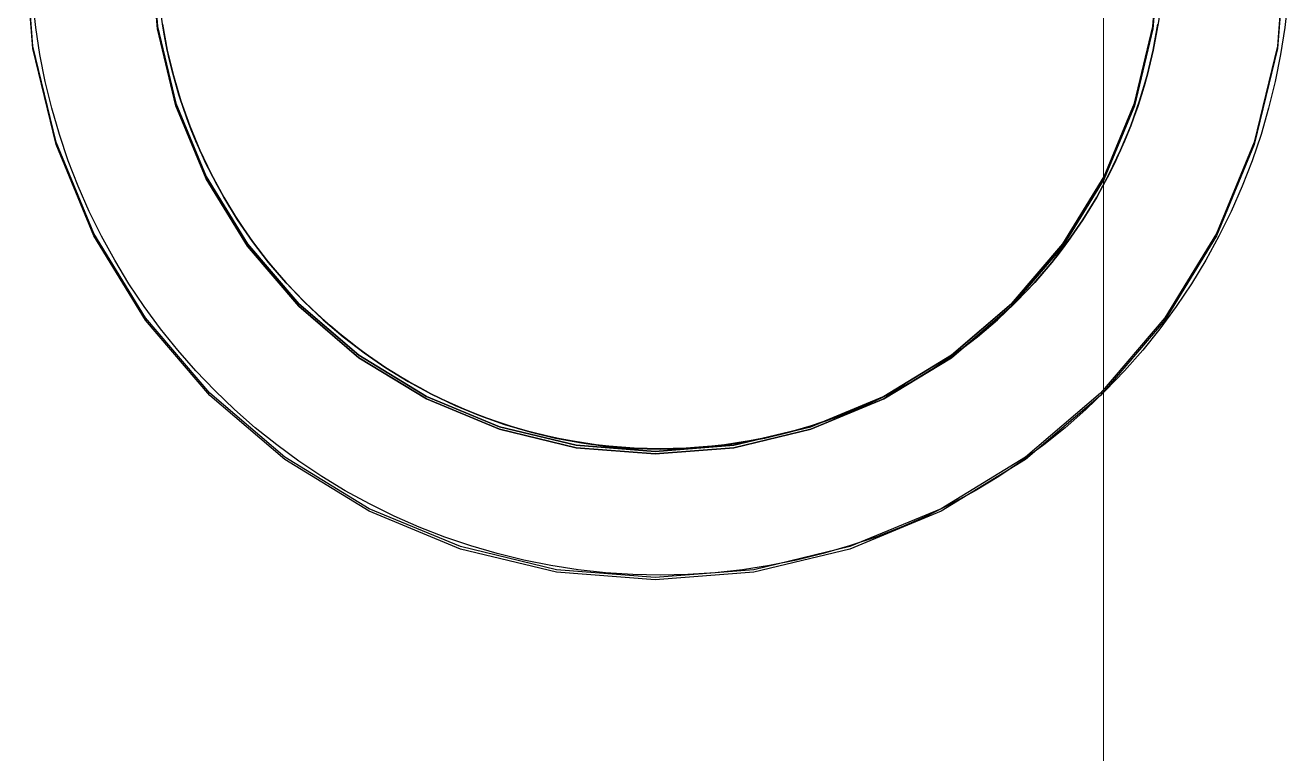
# Model space of a CAD drawing. Header units: millimetres. Extents: x 0 to 59350, y 0 to 29700.
# Drawn here: x 27087.71 to 27112.76, y 17809.29 to 17823.75 of the extents above; entities that cross this region are included whole.
import ezdxf

# ---------------------------------------------------------------- set-up
doc = ezdxf.new("R2010")
doc.units = ezdxf.units.MM
doc.layers.add('Slab', color=7, linetype='Continuous', lineweight=50)
doc.layers.add('Standard', color=7, linetype='Continuous', lineweight=25)

msp = doc.modelspace()

# ---------------------------------------------------------------- linework, layer by layer
at = {"layer": 'Slab', "color": 7, "linetype": 'Continuous', "lineweight": -3}
for p, q in [((27087.86, 17823.336), (27087.707, 17825.291)), ((27087.86, 17823.336), (27087.707, 17825.291)), ((27087.86, 17823.288), (27087.707, 17825.244)), ((27087.86, 17823.288), (27087.707, 17825.244)), ((27090.207, 17825.291), (27090.33, 17823.727)), ((27090.33, 17823.727), (27090.207, 17825.291)), ((27090.207, 17825.244), (27090.33, 17823.679)), ((27090.33, 17823.679), (27090.207, 17825.244)), ((27110.083, 17823.727), (27110.207, 17825.291)), ((27110.207, 17825.291), (27110.083, 17823.727)), ((27110.083, 17823.679), (27110.207, 17825.244)), ((27110.207, 17825.244), (27110.083, 17823.679)), ((27112.707, 17825.291), (27112.553, 17823.336)), ((27112.707, 17825.291), (27112.553, 17823.336)), ((27112.707, 17825.244), (27112.553, 17823.288)), ((27112.707, 17825.244), (27112.553, 17823.288)), ((27087.914, 17823.707), (27087.855, 17824.249)), ((27087.914, 17823.707), (27087.855, 17824.249)), ((27087.914, 17823.707), (27087.855, 17824.249)), ((27087.914, 17823.707), (27087.855, 17824.249)), ((27112.76, 17824.249), (27112.7, 17823.707)), ((27112.76, 17824.249), (27112.7, 17823.707)), ((27112.76, 17824.249), (27112.7, 17823.707)), ((27112.76, 17824.249), (27112.7, 17823.707)), ((27087.997, 17823.168), (27087.914, 17823.707)), ((27087.997, 17823.168), (27087.914, 17823.707)), ((27087.997, 17823.168), (27087.914, 17823.707)), ((27087.997, 17823.168), (27087.914, 17823.707)), ((27090.33, 17823.727), (27090.696, 17822.201)), ((27090.696, 17822.201), (27090.33, 17823.727)), ((27090.33, 17823.679), (27090.696, 17822.153)), ((27090.696, 17822.153), (27090.33, 17823.679)), ((27090.43, 17823.774), (27090.526, 17823.259)), ((27090.526, 17823.259), (27090.43, 17823.774)), ((27090.526, 17823.259), (27090.43, 17823.774)), ((27090.43, 17823.774), (27090.526, 17823.259)), ((27090.526, 17823.259), (27090.43, 17823.774)), ((27090.43, 17823.774), (27090.526, 17823.259)), ((27109.717, 17822.201), (27110.083, 17823.727)), ((27110.083, 17823.727), (27109.717, 17822.201)), ((27109.717, 17822.153), (27110.083, 17823.679)), ((27110.083, 17823.679), (27109.717, 17822.153)), ((27110.089, 17823.259), (27110.184, 17823.774)), ((27110.184, 17823.774), (27110.089, 17823.259)), ((27110.184, 17823.774), (27110.089, 17823.259)), ((27110.089, 17823.259), (27110.184, 17823.774)), ((27110.184, 17823.774), (27110.089, 17823.259)), ((27110.089, 17823.259), (27110.184, 17823.774)), ((27112.7, 17823.707), (27112.617, 17823.168)), ((27112.7, 17823.707), (27112.617, 17823.168)), ((27112.7, 17823.707), (27112.617, 17823.168)), ((27112.7, 17823.707), (27112.617, 17823.168)), ((27088.318, 17821.428), (27087.86, 17823.336)), ((27088.318, 17821.428), (27087.86, 17823.336)), ((27112.553, 17823.336), (27112.095, 17821.428)), ((27112.553, 17823.336), (27112.095, 17821.428)), ((27088.318, 17821.381), (27087.86, 17823.288)), ((27088.318, 17821.381), (27087.86, 17823.288)), ((27088.104, 17822.633), (27087.997, 17823.168)), ((27088.104, 17822.633), (27087.997, 17823.168)), ((27088.104, 17822.633), (27087.997, 17823.168)), ((27088.104, 17822.633), (27087.997, 17823.168)), ((27090.526, 17823.259), (27090.648, 17822.75)), ((27090.648, 17822.75), (27090.526, 17823.259)), ((27090.648, 17822.75), (27090.526, 17823.259)), ((27090.526, 17823.259), (27090.648, 17822.75)), ((27090.648, 17822.75), (27090.526, 17823.259)), ((27090.526, 17823.259), (27090.648, 17822.75)), ((27109.967, 17822.75), (27110.089, 17823.259)), ((27110.089, 17823.259), (27109.967, 17822.75)), ((27110.089, 17823.259), (27109.967, 17822.75)), ((27109.967, 17822.75), (27110.089, 17823.259)), ((27110.089, 17823.259), (27109.967, 17822.75)), ((27109.967, 17822.75), (27110.089, 17823.259)), ((27112.553, 17823.288), (27112.095, 17821.381)), ((27112.553, 17823.288), (27112.095, 17821.381)), ((27112.617, 17823.168), (27112.511, 17822.633)), ((27112.617, 17823.168), (27112.511, 17822.633)), ((27112.617, 17823.168), (27112.511, 17822.633)), ((27112.617, 17823.168), (27112.511, 17822.633)), ((27088.233, 17822.103), (27088.104, 17822.633)), ((27088.233, 17822.103), (27088.104, 17822.633)), ((27088.233, 17822.103), (27088.104, 17822.633)), ((27088.233, 17822.103), (27088.104, 17822.633)), ((27090.648, 17822.75), (27090.797, 17822.248)), ((27090.797, 17822.248), (27090.648, 17822.75)), ((27090.797, 17822.248), (27090.648, 17822.75)), ((27090.648, 17822.75), (27090.797, 17822.248)), ((27090.797, 17822.248), (27090.648, 17822.75)), ((27090.648, 17822.75), (27090.797, 17822.248)), ((27109.818, 17822.248), (27109.967, 17822.75)), ((27109.967, 17822.75), (27109.818, 17822.248)), ((27109.967, 17822.75), (27109.818, 17822.248)), ((27109.818, 17822.248), (27109.967, 17822.75)), ((27109.967, 17822.75), (27109.818, 17822.248)), ((27109.818, 17822.248), (27109.967, 17822.75)), ((27112.511, 17822.633), (27112.381, 17822.103)), ((27112.511, 17822.633), (27112.381, 17822.103)), ((27112.511, 17822.633), (27112.381, 17822.103)), ((27112.511, 17822.633), (27112.381, 17822.103)), ((27088.386, 17821.58), (27088.233, 17822.103)), ((27088.386, 17821.58), (27088.233, 17822.103)), ((27088.386, 17821.58), (27088.233, 17822.103)), ((27088.386, 17821.58), (27088.233, 17822.103)), ((27090.696, 17822.201), (27091.296, 17820.751)), ((27091.296, 17820.751), (27090.696, 17822.201)), ((27090.696, 17822.153), (27091.296, 17820.704)), ((27091.296, 17820.704), (27090.696, 17822.153)), ((27090.797, 17822.248), (27090.971, 17821.755)), ((27090.971, 17821.755), (27090.797, 17822.248)), ((27090.971, 17821.755), (27090.797, 17822.248)), ((27090.797, 17822.248), (27090.971, 17821.755)), ((27090.971, 17821.755), (27090.797, 17822.248)), ((27090.797, 17822.248), (27090.971, 17821.755)), ((27109.117, 17820.751), (27109.717, 17822.201)), ((27109.717, 17822.201), (27109.117, 17820.751)), ((27109.117, 17820.704), (27109.717, 17822.153)), ((27109.717, 17822.153), (27109.117, 17820.704)), ((27109.643, 17821.755), (27109.818, 17822.248)), ((27109.818, 17822.248), (27109.643, 17821.755)), ((27109.818, 17822.248), (27109.643, 17821.755)), ((27109.643, 17821.755), (27109.818, 17822.248)), ((27109.818, 17822.248), (27109.643, 17821.755)), ((27109.643, 17821.755), (27109.818, 17822.248)), ((27112.381, 17822.103), (27112.229, 17821.58)), ((27112.381, 17822.103), (27112.229, 17821.58)), ((27112.381, 17822.103), (27112.229, 17821.58)), ((27112.381, 17822.103), (27112.229, 17821.58)), ((27088.561, 17821.063), (27088.386, 17821.58)), ((27088.561, 17821.063), (27088.386, 17821.58)), ((27088.561, 17821.063), (27088.386, 17821.58)), ((27088.561, 17821.063), (27088.386, 17821.58)), ((27090.971, 17821.755), (27091.172, 17821.271)), ((27091.172, 17821.271), (27090.971, 17821.755)), ((27091.172, 17821.271), (27090.971, 17821.755)), ((27090.971, 17821.755), (27091.172, 17821.271)), ((27091.172, 17821.271), (27090.971, 17821.755)), ((27090.971, 17821.755), (27091.172, 17821.271)), ((27109.443, 17821.271), (27109.643, 17821.755)), ((27109.643, 17821.755), (27109.443, 17821.271)), ((27109.643, 17821.755), (27109.443, 17821.271)), ((27109.443, 17821.271), (27109.643, 17821.755)), ((27109.643, 17821.755), (27109.443, 17821.271)), ((27109.443, 17821.271), (27109.643, 17821.755)), ((27112.229, 17821.58), (27112.053, 17821.063)), ((27112.229, 17821.58), (27112.053, 17821.063)), ((27112.229, 17821.58), (27112.053, 17821.063)), ((27112.229, 17821.58), (27112.053, 17821.063)), ((27089.069, 17819.616), (27088.318, 17821.428)), ((27089.069, 17819.616), (27088.318, 17821.428)), ((27089.069, 17819.569), (27088.318, 17821.381)), ((27089.069, 17819.569), (27088.318, 17821.381)), ((27112.095, 17821.428), (27111.344, 17819.616)), ((27112.095, 17821.428), (27111.344, 17819.616)), ((27112.095, 17821.381), (27111.344, 17819.569)), ((27112.095, 17821.381), (27111.344, 17819.569)), ((27091.172, 17821.271), (27091.397, 17820.799)), ((27091.397, 17820.799), (27091.172, 17821.271)), ((27091.397, 17820.799), (27091.172, 17821.271)), ((27091.172, 17821.271), (27091.397, 17820.799)), ((27091.397, 17820.799), (27091.172, 17821.271)), ((27091.172, 17821.271), (27091.397, 17820.799)), ((27109.217, 17820.799), (27109.443, 17821.271)), ((27109.443, 17821.271), (27109.217, 17820.799)), ((27109.443, 17821.271), (27109.217, 17820.799)), ((27109.217, 17820.799), (27109.443, 17821.271)), ((27109.443, 17821.271), (27109.217, 17820.799)), ((27109.217, 17820.799), (27109.443, 17821.271)), ((27088.759, 17820.555), (27088.561, 17821.063)), ((27088.759, 17820.555), (27088.561, 17821.063)), ((27088.759, 17820.555), (27088.561, 17821.063)), ((27088.759, 17820.555), (27088.561, 17821.063)), ((27112.053, 17821.063), (27111.856, 17820.555)), ((27112.053, 17821.063), (27111.856, 17820.555)), ((27112.053, 17821.063), (27111.856, 17820.555)), ((27112.053, 17821.063), (27111.856, 17820.555)), ((27091.296, 17820.751), (27092.116, 17819.413)), ((27092.116, 17819.413), (27091.296, 17820.751)), ((27091.296, 17820.704), (27092.116, 17819.366)), ((27092.116, 17819.366), (27091.296, 17820.704)), ((27091.397, 17820.799), (27091.647, 17820.339)), ((27091.647, 17820.339), (27091.397, 17820.799)), ((27091.647, 17820.339), (27091.397, 17820.799)), ((27091.397, 17820.799), (27091.647, 17820.339)), ((27091.647, 17820.339), (27091.397, 17820.799)), ((27091.397, 17820.799), (27091.647, 17820.339)), ((27108.297, 17819.413), (27109.117, 17820.751)), ((27109.117, 17820.751), (27108.297, 17819.413)), ((27108.297, 17819.366), (27109.117, 17820.704)), ((27109.117, 17820.704), (27108.297, 17819.366)), ((27108.968, 17820.339), (27109.217, 17820.799)), ((27109.217, 17820.799), (27108.968, 17820.339)), ((27109.217, 17820.799), (27108.968, 17820.339)), ((27108.968, 17820.339), (27109.217, 17820.799)), ((27109.217, 17820.799), (27108.968, 17820.339)), ((27108.968, 17820.339), (27109.217, 17820.799)), ((27088.978, 17820.056), (27088.759, 17820.555)), ((27088.978, 17820.056), (27088.759, 17820.555)), ((27088.978, 17820.056), (27088.759, 17820.555)), ((27088.978, 17820.056), (27088.759, 17820.555)), ((27091.647, 17820.339), (27091.921, 17819.892)), ((27091.921, 17819.892), (27091.647, 17820.339)), ((27091.921, 17819.892), (27091.647, 17820.339)), ((27091.647, 17820.339), (27091.921, 17819.892)), ((27091.921, 17819.892), (27091.647, 17820.339)), ((27091.647, 17820.339), (27091.921, 17819.892)), ((27108.694, 17819.892), (27108.968, 17820.339)), ((27108.968, 17820.339), (27108.694, 17819.892)), ((27108.968, 17820.339), (27108.694, 17819.892)), ((27108.694, 17819.892), (27108.968, 17820.339)), ((27108.968, 17820.339), (27108.694, 17819.892)), ((27108.694, 17819.892), (27108.968, 17820.339)), ((27111.856, 17820.555), (27111.636, 17820.056)), ((27111.856, 17820.555), (27111.636, 17820.056)), ((27111.856, 17820.555), (27111.636, 17820.056)), ((27111.856, 17820.555), (27111.636, 17820.056)), ((27089.22, 17819.567), (27088.978, 17820.056)), ((27089.22, 17819.567), (27088.978, 17820.056)), ((27089.22, 17819.567), (27088.978, 17820.056)), ((27089.22, 17819.567), (27088.978, 17820.056)), ((27091.921, 17819.892), (27092.217, 17819.461)), ((27092.217, 17819.461), (27091.921, 17819.892)), ((27092.217, 17819.461), (27091.921, 17819.892)), ((27091.921, 17819.892), (27092.217, 17819.461)), ((27092.217, 17819.461), (27091.921, 17819.892)), ((27091.921, 17819.892), (27092.217, 17819.461)), ((27108.397, 17819.461), (27108.694, 17819.892)), ((27108.694, 17819.892), (27108.397, 17819.461)), ((27108.694, 17819.892), (27108.397, 17819.461)), ((27108.397, 17819.461), (27108.694, 17819.892)), ((27108.694, 17819.892), (27108.397, 17819.461)), ((27108.397, 17819.461), (27108.694, 17819.892)), ((27111.636, 17820.056), (27111.395, 17819.567)), ((27111.636, 17820.056), (27111.395, 17819.567)), ((27111.636, 17820.056), (27111.395, 17819.567)), ((27111.636, 17820.056), (27111.395, 17819.567)), ((27090.094, 17817.944), (27089.069, 17819.616)), ((27090.094, 17817.944), (27089.069, 17819.616)), ((27090.094, 17817.896), (27089.069, 17819.569)), ((27090.094, 17817.896), (27089.069, 17819.569)), ((27089.482, 17819.089), (27089.22, 17819.567)), ((27089.482, 17819.089), (27089.22, 17819.567)), ((27089.482, 17819.089), (27089.22, 17819.567)), ((27089.482, 17819.089), (27089.22, 17819.567)), ((27111.344, 17819.616), (27110.319, 17817.944)), ((27111.344, 17819.616), (27110.319, 17817.944)), ((27111.344, 17819.569), (27110.319, 17817.896)), ((27111.344, 17819.569), (27110.319, 17817.896)), ((27111.395, 17819.567), (27111.133, 17819.089)), ((27111.395, 17819.567), (27111.133, 17819.089)), ((27111.395, 17819.567), (27111.133, 17819.089)), ((27111.395, 17819.567), (27111.133, 17819.089)), ((27092.116, 17819.413), (27093.135, 17818.22)), ((27093.135, 17818.22), (27092.116, 17819.413)), ((27092.116, 17819.366), (27093.135, 17818.173)), ((27093.135, 17818.173), (27092.116, 17819.366)), ((27092.217, 17819.461), (27092.536, 17819.045)), ((27092.536, 17819.045), (27092.217, 17819.461)), ((27092.536, 17819.045), (27092.217, 17819.461)), ((27092.217, 17819.461), (27092.536, 17819.045)), ((27092.536, 17819.045), (27092.217, 17819.461)), ((27092.217, 17819.461), (27092.536, 17819.045)), ((27107.278, 17818.22), (27108.297, 17819.413)), ((27108.297, 17819.413), (27107.278, 17818.22)), ((27107.278, 17818.173), (27108.297, 17819.366)), ((27108.297, 17819.366), (27107.278, 17818.173)), ((27108.079, 17819.045), (27108.397, 17819.461)), ((27108.397, 17819.461), (27108.079, 17819.045)), ((27108.397, 17819.461), (27108.079, 17819.045)), ((27108.079, 17819.045), (27108.397, 17819.461)), ((27108.397, 17819.461), (27108.079, 17819.045)), ((27108.079, 17819.045), (27108.397, 17819.461)), ((27089.765, 17818.622), (27089.482, 17819.089)), ((27089.765, 17818.622), (27089.482, 17819.089)), ((27089.765, 17818.622), (27089.482, 17819.089)), ((27089.765, 17818.622), (27089.482, 17819.089)), ((27111.133, 17819.089), (27110.85, 17818.622)), ((27111.133, 17819.089), (27110.85, 17818.622)), ((27111.133, 17819.089), (27110.85, 17818.622)), ((27111.133, 17819.089), (27110.85, 17818.622)), ((27092.536, 17819.045), (27092.876, 17818.647)), ((27092.876, 17818.647), (27092.536, 17819.045)), ((27092.876, 17818.647), (27092.536, 17819.045)), ((27092.536, 17819.045), (27092.876, 17818.647)), ((27092.876, 17818.647), (27092.536, 17819.045)), ((27092.536, 17819.045), (27092.876, 17818.647)), ((27107.739, 17818.647), (27108.079, 17819.045)), ((27108.079, 17819.045), (27107.739, 17818.647)), ((27108.079, 17819.045), (27107.739, 17818.647)), ((27107.739, 17818.647), (27108.079, 17819.045)), ((27108.079, 17819.045), (27107.739, 17818.647)), ((27107.739, 17818.647), (27108.079, 17819.045)), ((27090.068, 17818.169), (27089.765, 17818.622)), ((27090.068, 17818.169), (27089.765, 17818.622)), ((27090.068, 17818.169), (27089.765, 17818.622)), ((27090.068, 17818.169), (27089.765, 17818.622)), ((27092.876, 17818.647), (27093.236, 17818.268)), ((27093.236, 17818.268), (27092.876, 17818.647)), ((27093.236, 17818.268), (27092.876, 17818.647)), ((27092.876, 17818.647), (27093.236, 17818.268)), ((27093.236, 17818.268), (27092.876, 17818.647)), ((27092.876, 17818.647), (27093.236, 17818.268)), ((27107.378, 17818.268), (27107.739, 17818.647)), ((27107.739, 17818.647), (27107.378, 17818.268)), ((27107.739, 17818.647), (27107.378, 17818.268)), ((27107.378, 17818.268), (27107.739, 17818.647)), ((27107.739, 17818.647), (27107.378, 17818.268)), ((27107.378, 17818.268), (27107.739, 17818.647)), ((27110.85, 17818.622), (27110.547, 17818.169)), ((27110.85, 17818.622), (27110.547, 17818.169)), ((27110.85, 17818.622), (27110.547, 17818.169)), ((27110.85, 17818.622), (27110.547, 17818.169)), ((27090.39, 17817.729), (27090.068, 17818.169)), ((27090.39, 17817.729), (27090.068, 17818.169)), ((27090.39, 17817.729), (27090.068, 17818.169)), ((27090.39, 17817.729), (27090.068, 17818.169)), ((27093.135, 17818.22), (27094.329, 17817.201)), ((27094.329, 17817.201), (27093.135, 17818.22)), ((27093.135, 17818.173), (27094.329, 17817.153)), ((27094.329, 17817.153), (27093.135, 17818.173)), ((27093.236, 17818.268), (27093.616, 17817.907)), ((27093.616, 17817.907), (27093.236, 17818.268)), ((27093.616, 17817.907), (27093.236, 17818.268)), ((27093.236, 17818.268), (27093.616, 17817.907)), ((27093.616, 17817.907), (27093.236, 17818.268)), ((27093.236, 17818.268), (27093.616, 17817.907)), ((27106.084, 17817.201), (27107.278, 17818.22)), ((27107.278, 17818.22), (27106.084, 17817.201)), ((27106.084, 17817.153), (27107.278, 17818.173)), ((27107.278, 17818.173), (27106.084, 17817.153)), ((27106.999, 17817.907), (27107.378, 17818.268)), ((27107.378, 17818.268), (27106.999, 17817.907)), ((27107.378, 17818.268), (27106.999, 17817.907)), ((27106.999, 17817.907), (27107.378, 17818.268)), ((27107.378, 17818.268), (27106.999, 17817.907)), ((27106.999, 17817.907), (27107.378, 17818.268)), ((27110.547, 17818.169), (27110.224, 17817.729)), ((27110.547, 17818.169), (27110.224, 17817.729)), ((27110.547, 17818.169), (27110.224, 17817.729)), ((27110.547, 17818.169), (27110.224, 17817.729)), ((27091.368, 17816.452), (27090.094, 17817.944)), ((27091.368, 17816.452), (27090.094, 17817.944)), ((27091.368, 17816.405), (27090.094, 17817.896)), ((27091.368, 17816.405), (27090.094, 17817.896)), ((27093.616, 17817.907), (27094.014, 17817.567)), ((27094.014, 17817.567), (27093.616, 17817.907)), ((27094.014, 17817.567), (27093.616, 17817.907)), ((27093.616, 17817.907), (27094.014, 17817.567)), ((27094.014, 17817.567), (27093.616, 17817.907)), ((27093.616, 17817.907), (27094.014, 17817.567)), ((27106.6, 17817.567), (27106.999, 17817.907)), ((27106.999, 17817.907), (27106.6, 17817.567)), ((27106.999, 17817.907), (27106.6, 17817.567)), ((27106.6, 17817.567), (27106.999, 17817.907)), ((27106.999, 17817.907), (27106.6, 17817.567)), ((27106.6, 17817.567), (27106.999, 17817.907)), ((27110.319, 17817.944), (27109.045, 17816.452)), ((27110.319, 17817.944), (27109.045, 17816.452)), ((27110.319, 17817.896), (27109.045, 17816.405)), ((27110.319, 17817.896), (27109.045, 17816.405)), ((27090.732, 17817.304), (27090.39, 17817.729)), ((27090.732, 17817.304), (27090.39, 17817.729)), ((27090.732, 17817.304), (27090.39, 17817.729)), ((27090.732, 17817.304), (27090.39, 17817.729)), ((27094.014, 17817.567), (27094.429, 17817.248)), ((27094.429, 17817.248), (27094.014, 17817.567)), ((27094.429, 17817.248), (27094.014, 17817.567)), ((27094.014, 17817.567), (27094.429, 17817.248)), ((27094.429, 17817.248), (27094.014, 17817.567)), ((27094.014, 17817.567), (27094.429, 17817.248)), ((27106.185, 17817.248), (27106.6, 17817.567)), ((27106.6, 17817.567), (27106.185, 17817.248)), ((27106.6, 17817.567), (27106.185, 17817.248)), ((27106.185, 17817.248), (27106.6, 17817.567)), ((27106.6, 17817.567), (27106.185, 17817.248)), ((27106.185, 17817.248), (27106.6, 17817.567)), ((27110.224, 17817.729), (27109.883, 17817.304)), ((27110.224, 17817.729), (27109.883, 17817.304)), ((27110.224, 17817.729), (27109.883, 17817.304)), ((27110.224, 17817.729), (27109.883, 17817.304)), ((27091.091, 17816.894), (27090.732, 17817.304)), ((27091.091, 17816.894), (27090.732, 17817.304)), ((27091.091, 17816.894), (27090.732, 17817.304)), ((27091.091, 17816.894), (27090.732, 17817.304)), ((27094.329, 17817.201), (27095.667, 17816.381)), ((27095.667, 17816.381), (27094.329, 17817.201)), ((27094.329, 17817.153), (27095.667, 17816.334)), ((27095.667, 17816.334), (27094.329, 17817.153)), ((27094.429, 17817.248), (27094.861, 17816.952)), ((27094.861, 17816.952), (27094.429, 17817.248)), ((27094.861, 17816.952), (27094.429, 17817.248)), ((27094.429, 17817.248), (27094.861, 17816.952)), ((27094.861, 17816.952), (27094.429, 17817.248)), ((27094.429, 17817.248), (27094.861, 17816.952)), ((27104.746, 17816.381), (27106.084, 17817.201)), ((27106.084, 17817.201), (27104.746, 17816.381)), ((27104.746, 17816.334), (27106.084, 17817.153)), ((27106.084, 17817.153), (27104.746, 17816.334)), ((27105.754, 17816.952), (27106.185, 17817.248)), ((27106.185, 17817.248), (27105.754, 17816.952)), ((27106.185, 17817.248), (27105.754, 17816.952)), ((27105.754, 17816.952), (27106.185, 17817.248)), ((27106.185, 17817.248), (27105.754, 17816.952)), ((27105.754, 17816.952), (27106.185, 17817.248)), ((27109.883, 17817.304), (27109.523, 17816.894)), ((27109.883, 17817.304), (27109.523, 17816.894)), ((27109.883, 17817.304), (27109.523, 17816.894)), ((27109.883, 17817.304), (27109.523, 17816.894)), ((27091.468, 17816.5), (27091.091, 17816.894)), ((27091.468, 17816.5), (27091.091, 17816.894)), ((27091.468, 17816.5), (27091.091, 17816.894)), ((27091.468, 17816.5), (27091.091, 17816.894)), ((27094.861, 17816.952), (27095.307, 17816.678)), ((27095.307, 17816.678), (27094.861, 17816.952)), ((27095.307, 17816.678), (27094.861, 17816.952)), ((27094.861, 17816.952), (27095.307, 17816.678)), ((27095.307, 17816.678), (27094.861, 17816.952)), ((27094.861, 17816.952), (27095.307, 17816.678)), ((27105.307, 17816.678), (27105.754, 17816.952)), ((27105.754, 17816.952), (27105.307, 17816.678)), ((27105.754, 17816.952), (27105.307, 17816.678)), ((27105.307, 17816.678), (27105.754, 17816.952)), ((27105.754, 17816.952), (27105.307, 17816.678)), ((27105.307, 17816.678), (27105.754, 17816.952)), ((27109.523, 17816.894), (27109.146, 17816.5)), ((27109.523, 17816.894), (27109.146, 17816.5)), ((27109.523, 17816.894), (27109.146, 17816.5)), ((27109.523, 17816.894), (27109.146, 17816.5)), ((27095.307, 17816.678), (27095.767, 17816.429)), ((27095.767, 17816.429), (27095.307, 17816.678)), ((27095.767, 17816.429), (27095.307, 17816.678)), ((27095.307, 17816.678), (27095.767, 17816.429)), ((27095.767, 17816.429), (27095.307, 17816.678)), ((27095.307, 17816.678), (27095.767, 17816.429)), ((27104.847, 17816.429), (27105.307, 17816.678)), ((27105.307, 17816.678), (27104.847, 17816.429)), ((27105.307, 17816.678), (27104.847, 17816.429)), ((27104.847, 17816.429), (27105.307, 17816.678)), ((27105.307, 17816.678), (27104.847, 17816.429)), ((27104.847, 17816.429), (27105.307, 17816.678)), ((27092.859, 17815.178), (27091.368, 17816.452)), ((27092.859, 17815.178), (27091.368, 17816.452)), ((27092.859, 17815.131), (27091.368, 17816.405)), ((27092.859, 17815.131), (27091.368, 17816.405)), ((27091.862, 17816.123), (27091.468, 17816.5)), ((27091.862, 17816.123), (27091.468, 17816.5)), ((27091.862, 17816.123), (27091.468, 17816.5)), ((27091.862, 17816.123), (27091.468, 17816.5)), ((27095.667, 17816.381), (27097.116, 17815.78)), ((27097.116, 17815.78), (27095.667, 17816.381)), ((27095.667, 17816.334), (27097.116, 17815.733)), ((27097.116, 17815.733), (27095.667, 17816.334)), ((27095.767, 17816.429), (27096.24, 17816.203)), ((27096.24, 17816.203), (27095.767, 17816.429)), ((27096.24, 17816.203), (27095.767, 17816.429)), ((27095.767, 17816.429), (27096.24, 17816.203)), ((27096.24, 17816.203), (27095.767, 17816.429)), ((27095.767, 17816.429), (27096.24, 17816.203)), ((27103.297, 17815.78), (27104.746, 17816.381)), ((27104.746, 17816.381), (27103.297, 17815.78)), ((27103.297, 17815.733), (27104.746, 17816.334)), ((27104.746, 17816.334), (27103.297, 17815.733)), ((27104.375, 17816.203), (27104.847, 17816.429)), ((27104.847, 17816.429), (27104.375, 17816.203)), ((27104.847, 17816.429), (27104.375, 17816.203)), ((27104.375, 17816.203), (27104.847, 17816.429)), ((27104.847, 17816.429), (27104.375, 17816.203)), ((27104.375, 17816.203), (27104.847, 17816.429)), ((27109.045, 17816.452), (27107.554, 17815.178)), ((27109.045, 17816.452), (27107.554, 17815.178)), ((27109.045, 17816.405), (27107.554, 17815.131)), ((27109.045, 17816.405), (27107.554, 17815.131)), ((27109.146, 17816.5), (27108.752, 17816.123)), ((27109.146, 17816.5), (27108.752, 17816.123)), ((27109.146, 17816.5), (27108.752, 17816.123)), ((27109.146, 17816.5), (27108.752, 17816.123)), ((27092.272, 17815.763), (27091.862, 17816.123)), ((27092.272, 17815.763), (27091.862, 17816.123)), ((27092.272, 17815.763), (27091.862, 17816.123)), ((27092.272, 17815.763), (27091.862, 17816.123)), ((27096.24, 17816.203), (27096.724, 17816.003)), ((27096.724, 17816.003), (27096.24, 17816.203)), ((27096.724, 17816.003), (27096.24, 17816.203)), ((27096.24, 17816.203), (27096.724, 17816.003)), ((27096.724, 17816.003), (27096.24, 17816.203)), ((27096.24, 17816.203), (27096.724, 17816.003)), ((27103.891, 17816.003), (27104.375, 17816.203)), ((27104.375, 17816.203), (27103.891, 17816.003)), ((27104.375, 17816.203), (27103.891, 17816.003)), ((27103.891, 17816.003), (27104.375, 17816.203)), ((27104.375, 17816.203), (27103.891, 17816.003)), ((27103.891, 17816.003), (27104.375, 17816.203)), ((27108.752, 17816.123), (27108.342, 17815.763)), ((27108.752, 17816.123), (27108.342, 17815.763)), ((27108.752, 17816.123), (27108.342, 17815.763)), ((27108.752, 17816.123), (27108.342, 17815.763)), ((27096.724, 17816.003), (27097.217, 17815.828)), ((27097.217, 17815.828), (27096.724, 17816.003)), ((27097.217, 17815.828), (27096.724, 17816.003)), ((27096.724, 17816.003), (27097.217, 17815.828)), ((27097.217, 17815.828), (27096.724, 17816.003)), ((27096.724, 17816.003), (27097.217, 17815.828)), ((27097.217, 17815.828), (27097.719, 17815.679)), ((27097.719, 17815.679), (27097.217, 17815.828)), ((27097.719, 17815.679), (27097.217, 17815.828)), ((27097.217, 17815.828), (27097.719, 17815.679)), ((27097.719, 17815.679), (27097.217, 17815.828)), ((27097.217, 17815.828), (27097.719, 17815.679)), ((27102.895, 17815.679), (27103.397, 17815.828)), ((27103.397, 17815.828), (27102.895, 17815.679)), ((27103.397, 17815.828), (27102.895, 17815.679)), ((27102.895, 17815.679), (27103.397, 17815.828)), ((27103.397, 17815.828), (27102.895, 17815.679)), ((27102.895, 17815.679), (27103.397, 17815.828)), ((27103.397, 17815.828), (27103.891, 17816.003)), ((27103.891, 17816.003), (27103.397, 17815.828)), ((27103.891, 17816.003), (27103.397, 17815.828)), ((27103.397, 17815.828), (27103.891, 17816.003)), ((27103.891, 17816.003), (27103.397, 17815.828)), ((27103.397, 17815.828), (27103.891, 17816.003)), ((27092.698, 17815.422), (27092.272, 17815.763)), ((27092.698, 17815.422), (27092.272, 17815.763)), ((27092.698, 17815.422), (27092.272, 17815.763)), ((27092.698, 17815.422), (27092.272, 17815.763)), ((27097.116, 17815.78), (27098.642, 17815.414)), ((27098.642, 17815.414), (27097.116, 17815.78)), ((27097.116, 17815.733), (27098.642, 17815.367)), ((27098.642, 17815.367), (27097.116, 17815.733)), ((27097.719, 17815.679), (27098.228, 17815.557)), ((27098.228, 17815.557), (27097.719, 17815.679)), ((27098.228, 17815.557), (27097.719, 17815.679)), ((27097.719, 17815.679), (27098.228, 17815.557)), ((27098.228, 17815.557), (27097.719, 17815.679)), ((27097.719, 17815.679), (27098.228, 17815.557)), ((27098.228, 17815.557), (27098.743, 17815.462)), ((27098.743, 17815.462), (27098.228, 17815.557)), ((27098.743, 17815.462), (27098.228, 17815.557)), ((27098.228, 17815.557), (27098.743, 17815.462)), ((27098.743, 17815.462), (27098.228, 17815.557)), ((27098.228, 17815.557), (27098.743, 17815.462)), ((27101.771, 17815.414), (27103.297, 17815.78)), ((27103.297, 17815.78), (27101.771, 17815.414)), ((27101.771, 17815.367), (27103.297, 17815.733)), ((27103.297, 17815.733), (27101.771, 17815.367)), ((27101.872, 17815.462), (27102.386, 17815.557)), ((27102.386, 17815.557), (27101.872, 17815.462)), ((27102.386, 17815.557), (27101.872, 17815.462)), ((27101.872, 17815.462), (27102.386, 17815.557)), ((27102.386, 17815.557), (27101.872, 17815.462)), ((27101.872, 17815.462), (27102.386, 17815.557)), ((27102.386, 17815.557), (27102.895, 17815.679)), ((27102.895, 17815.679), (27102.386, 17815.557)), ((27102.895, 17815.679), (27102.386, 17815.557)), ((27102.386, 17815.557), (27102.895, 17815.679)), ((27102.895, 17815.679), (27102.386, 17815.557)), ((27102.386, 17815.557), (27102.895, 17815.679)), ((27108.342, 17815.763), (27107.917, 17815.422)), ((27108.342, 17815.763), (27107.917, 17815.422)), ((27108.342, 17815.763), (27107.917, 17815.422)), ((27108.342, 17815.763), (27107.917, 17815.422)), ((27093.138, 17815.099), (27092.698, 17815.422)), ((27093.138, 17815.099), (27092.698, 17815.422)), ((27093.138, 17815.099), (27092.698, 17815.422)), ((27093.138, 17815.099), (27092.698, 17815.422)), ((27098.642, 17815.414), (27100.207, 17815.291)), ((27100.207, 17815.291), (27098.642, 17815.414)), ((27098.642, 17815.367), (27100.207, 17815.244)), ((27100.207, 17815.244), (27098.642, 17815.367)), ((27098.743, 17815.462), (27099.262, 17815.393)), ((27099.262, 17815.393), (27098.743, 17815.462)), ((27099.262, 17815.393), (27098.743, 17815.462)), ((27098.743, 17815.462), (27099.262, 17815.393)), ((27099.262, 17815.393), (27098.743, 17815.462)), ((27098.743, 17815.462), (27099.262, 17815.393)), ((27099.262, 17815.393), (27099.784, 17815.352)), ((27099.784, 17815.352), (27099.262, 17815.393)), ((27099.784, 17815.352), (27099.262, 17815.393)), ((27099.262, 17815.393), (27099.784, 17815.352)), ((27099.784, 17815.352), (27099.262, 17815.393)), ((27099.262, 17815.393), (27099.784, 17815.352)), ((27099.784, 17815.352), (27100.307, 17815.339)), ((27100.307, 17815.339), (27099.784, 17815.352)), ((27100.307, 17815.339), (27099.784, 17815.352)), ((27099.784, 17815.352), (27100.307, 17815.339)), ((27100.307, 17815.339), (27099.784, 17815.352)), ((27099.784, 17815.352), (27100.307, 17815.339)), ((27100.207, 17815.291), (27101.771, 17815.414)), ((27101.771, 17815.414), (27100.207, 17815.291)), ((27100.207, 17815.244), (27101.771, 17815.367)), ((27101.771, 17815.367), (27100.207, 17815.244)), ((27100.307, 17815.339), (27100.831, 17815.352)), ((27100.831, 17815.352), (27100.307, 17815.339)), ((27100.831, 17815.352), (27100.307, 17815.339)), ((27100.307, 17815.339), (27100.831, 17815.352)), ((27100.831, 17815.352), (27100.307, 17815.339)), ((27100.307, 17815.339), (27100.831, 17815.352)), ((27100.831, 17815.352), (27101.353, 17815.393)), ((27101.353, 17815.393), (27100.831, 17815.352)), ((27101.353, 17815.393), (27100.831, 17815.352)), ((27100.831, 17815.352), (27101.353, 17815.393)), ((27101.353, 17815.393), (27100.831, 17815.352)), ((27100.831, 17815.352), (27101.353, 17815.393)), ((27101.353, 17815.393), (27101.872, 17815.462)), ((27101.872, 17815.462), (27101.353, 17815.393)), ((27101.872, 17815.462), (27101.353, 17815.393)), ((27101.353, 17815.393), (27101.872, 17815.462)), ((27101.872, 17815.462), (27101.353, 17815.393)), ((27101.353, 17815.393), (27101.872, 17815.462)), ((27107.917, 17815.422), (27107.477, 17815.099)), ((27107.917, 17815.422), (27107.477, 17815.099)), ((27107.917, 17815.422), (27107.477, 17815.099)), ((27107.917, 17815.422), (27107.477, 17815.099)), ((27094.532, 17814.153), (27092.859, 17815.178)), ((27094.532, 17814.153), (27092.859, 17815.178)), ((27094.532, 17814.106), (27092.859, 17815.131)), ((27094.532, 17814.106), (27092.859, 17815.131)), ((27093.591, 17814.796), (27093.138, 17815.099)), ((27093.591, 17814.796), (27093.138, 17815.099)), ((27093.591, 17814.796), (27093.138, 17815.099)), ((27093.591, 17814.796), (27093.138, 17815.099)), ((27107.554, 17815.178), (27105.881, 17814.153)), ((27107.554, 17815.178), (27105.881, 17814.153)), ((27107.554, 17815.131), (27105.881, 17814.106)), ((27107.554, 17815.131), (27105.881, 17814.106)), ((27107.477, 17815.099), (27107.024, 17814.796)), ((27107.477, 17815.099), (27107.024, 17814.796)), ((27107.477, 17815.099), (27107.024, 17814.796)), ((27107.477, 17815.099), (27107.024, 17814.796)), ((27094.057, 17814.513), (27093.591, 17814.796)), ((27094.057, 17814.513), (27093.591, 17814.796)), ((27094.057, 17814.513), (27093.591, 17814.796)), ((27094.057, 17814.513), (27093.591, 17814.796)), ((27107.024, 17814.796), (27106.557, 17814.513)), ((27107.024, 17814.796), (27106.557, 17814.513)), ((27107.024, 17814.796), (27106.557, 17814.513)), ((27107.024, 17814.796), (27106.557, 17814.513)), ((27094.535, 17814.251), (27094.057, 17814.513)), ((27094.535, 17814.251), (27094.057, 17814.513)), ((27094.535, 17814.251), (27094.057, 17814.513)), ((27094.535, 17814.251), (27094.057, 17814.513)), ((27106.557, 17814.513), (27106.079, 17814.251)), ((27106.557, 17814.513), (27106.079, 17814.251)), ((27106.557, 17814.513), (27106.079, 17814.251)), ((27106.557, 17814.513), (27106.079, 17814.251)), ((27096.344, 17813.403), (27094.532, 17814.153)), ((27096.344, 17813.403), (27094.532, 17814.153)), ((27096.344, 17813.355), (27094.532, 17814.106)), ((27096.344, 17813.355), (27094.532, 17814.106)), ((27095.025, 17814.01), (27094.535, 17814.251)), ((27095.025, 17814.01), (27094.535, 17814.251)), ((27095.025, 17814.01), (27094.535, 17814.251)), ((27095.025, 17814.01), (27094.535, 17814.251)), ((27105.881, 17814.153), (27104.069, 17813.403)), ((27105.881, 17814.153), (27104.069, 17813.403)), ((27105.881, 17814.106), (27104.069, 17813.355)), ((27105.881, 17814.106), (27104.069, 17813.355)), ((27106.079, 17814.251), (27105.59, 17814.01)), ((27106.079, 17814.251), (27105.59, 17814.01)), ((27106.079, 17814.251), (27105.59, 17814.01)), ((27106.079, 17814.251), (27105.59, 17814.01)), ((27095.524, 17813.79), (27095.025, 17814.01)), ((27095.524, 17813.79), (27095.025, 17814.01)), ((27095.524, 17813.79), (27095.025, 17814.01)), ((27095.524, 17813.79), (27095.025, 17814.01)), ((27105.59, 17814.01), (27105.091, 17813.79)), ((27105.59, 17814.01), (27105.091, 17813.79)), ((27105.59, 17814.01), (27105.091, 17813.79)), ((27105.59, 17814.01), (27105.091, 17813.79)), ((27096.032, 17813.592), (27095.524, 17813.79)), ((27096.032, 17813.592), (27095.524, 17813.79)), ((27096.032, 17813.592), (27095.524, 17813.79)), ((27096.032, 17813.592), (27095.524, 17813.79)), ((27096.548, 17813.417), (27096.032, 17813.592)), ((27096.548, 17813.417), (27096.032, 17813.592)), ((27096.548, 17813.417), (27096.032, 17813.592)), ((27096.548, 17813.417), (27096.032, 17813.592)), ((27104.583, 17813.592), (27104.066, 17813.417)), ((27104.583, 17813.592), (27104.066, 17813.417)), ((27104.583, 17813.592), (27104.066, 17813.417)), ((27104.583, 17813.592), (27104.066, 17813.417)), ((27105.091, 17813.79), (27104.583, 17813.592)), ((27105.091, 17813.79), (27104.583, 17813.592)), ((27105.091, 17813.79), (27104.583, 17813.592)), ((27105.091, 17813.79), (27104.583, 17813.592)), ((27098.251, 17812.945), (27096.344, 17813.403)), ((27098.251, 17812.945), (27096.344, 17813.403)), ((27098.251, 17812.898), (27096.344, 17813.355)), ((27098.251, 17812.898), (27096.344, 17813.355)), ((27097.072, 17813.264), (27096.548, 17813.417)), ((27097.072, 17813.264), (27096.548, 17813.417)), ((27097.072, 17813.264), (27096.548, 17813.417)), ((27097.072, 17813.264), (27096.548, 17813.417)), ((27104.069, 17813.403), (27102.162, 17812.945)), ((27104.069, 17813.403), (27102.162, 17812.945)), ((27104.069, 17813.355), (27102.162, 17812.898)), ((27104.069, 17813.355), (27102.162, 17812.898)), ((27104.066, 17813.417), (27103.543, 17813.264)), ((27104.066, 17813.417), (27103.543, 17813.264)), ((27104.066, 17813.417), (27103.543, 17813.264)), ((27104.066, 17813.417), (27103.543, 17813.264)), ((27097.602, 17813.135), (27097.072, 17813.264)), ((27097.602, 17813.135), (27097.072, 17813.264)), ((27097.602, 17813.135), (27097.072, 17813.264)), ((27097.602, 17813.135), (27097.072, 17813.264)), ((27098.137, 17813.028), (27097.602, 17813.135)), ((27098.137, 17813.028), (27097.602, 17813.135)), ((27098.137, 17813.028), (27097.602, 17813.135)), ((27098.137, 17813.028), (27097.602, 17813.135)), ((27103.013, 17813.135), (27102.478, 17813.028)), ((27103.013, 17813.135), (27102.478, 17813.028)), ((27103.013, 17813.135), (27102.478, 17813.028)), ((27103.013, 17813.135), (27102.478, 17813.028)), ((27103.543, 17813.264), (27103.013, 17813.135)), ((27103.543, 17813.264), (27103.013, 17813.135)), ((27103.543, 17813.264), (27103.013, 17813.135)), ((27103.543, 17813.264), (27103.013, 17813.135)), ((27098.676, 17812.946), (27098.137, 17813.028)), ((27098.676, 17812.946), (27098.137, 17813.028)), ((27098.676, 17812.946), (27098.137, 17813.028)), ((27098.676, 17812.946), (27098.137, 17813.028)), ((27100.207, 17812.791), (27098.251, 17812.945)), ((27100.207, 17812.791), (27098.251, 17812.945)), ((27100.207, 17812.744), (27098.251, 17812.898)), ((27100.207, 17812.744), (27098.251, 17812.898)), ((27099.218, 17812.886), (27098.676, 17812.946)), ((27099.218, 17812.886), (27098.676, 17812.946)), ((27099.218, 17812.886), (27098.676, 17812.946)), ((27099.218, 17812.886), (27098.676, 17812.946)), ((27099.762, 17812.85), (27099.218, 17812.886)), ((27099.762, 17812.85), (27099.218, 17812.886)), ((27099.762, 17812.85), (27099.218, 17812.886)), ((27099.762, 17812.85), (27099.218, 17812.886)), ((27100.307, 17812.839), (27099.762, 17812.85)), ((27100.307, 17812.839), (27099.762, 17812.85)), ((27100.307, 17812.839), (27099.762, 17812.85)), ((27100.307, 17812.839), (27099.762, 17812.85)), ((27102.162, 17812.945), (27100.207, 17812.791)), ((27102.162, 17812.945), (27100.207, 17812.791)), ((27102.162, 17812.898), (27100.207, 17812.744)), ((27102.162, 17812.898), (27100.207, 17812.744)), ((27100.853, 17812.85), (27100.307, 17812.839)), ((27100.853, 17812.85), (27100.307, 17812.839)), ((27100.853, 17812.85), (27100.307, 17812.839)), ((27100.853, 17812.85), (27100.307, 17812.839)), ((27101.397, 17812.886), (27100.853, 17812.85)), ((27101.397, 17812.886), (27100.853, 17812.85)), ((27101.397, 17812.886), (27100.853, 17812.85)), ((27101.397, 17812.886), (27100.853, 17812.85)), ((27101.939, 17812.946), (27101.397, 17812.886)), ((27101.939, 17812.946), (27101.397, 17812.886)), ((27101.939, 17812.946), (27101.397, 17812.886)), ((27101.939, 17812.946), (27101.397, 17812.886)), ((27102.478, 17813.028), (27101.939, 17812.946)), ((27102.478, 17813.028), (27101.939, 17812.946)), ((27102.478, 17813.028), (27101.939, 17812.946)), ((27102.478, 17813.028), (27101.939, 17812.946))]:
    msp.add_line(p, q, dxfattribs=at)
at = {"layer": 'Slab', "color": 30, "linetype": 'Continuous', "lineweight": -3}
msp.add_circle((27100.307, 17825.345), 10, dxfattribs=at)
at = {"layer": 'Standard', "color": 59, "linetype": 'Continuous', "lineweight": 18}
for p, q in [((27109.112, 18021.222), (27109.103, 17783.721)), ((27109.103, 17783.721), (27109.112, 18021.222))]:
    msp.add_line(p, q, dxfattribs=at)

doc.saveas('drawing.dxf')
